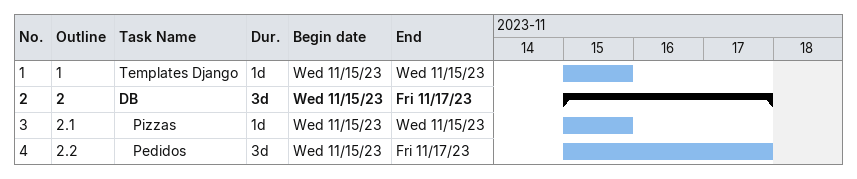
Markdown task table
| ID | WBS | Task | Duration | Start | Finish |
|---|---|---|---|---|---|
| 1 | 1 | Templates Django | 1d | 2023-11-15 | 2023-11-15 |
| 2 | 2 | **DB** | 3d | 2023-11-15 | 2023-11-17 |
| 3 | 2.1 | Pizzas | 1d | 2023-11-15 | 2023-11-15 |
| 4 | 2.2 | Pedidos | 3d | 2023-11-15 | 2023-11-17 |
